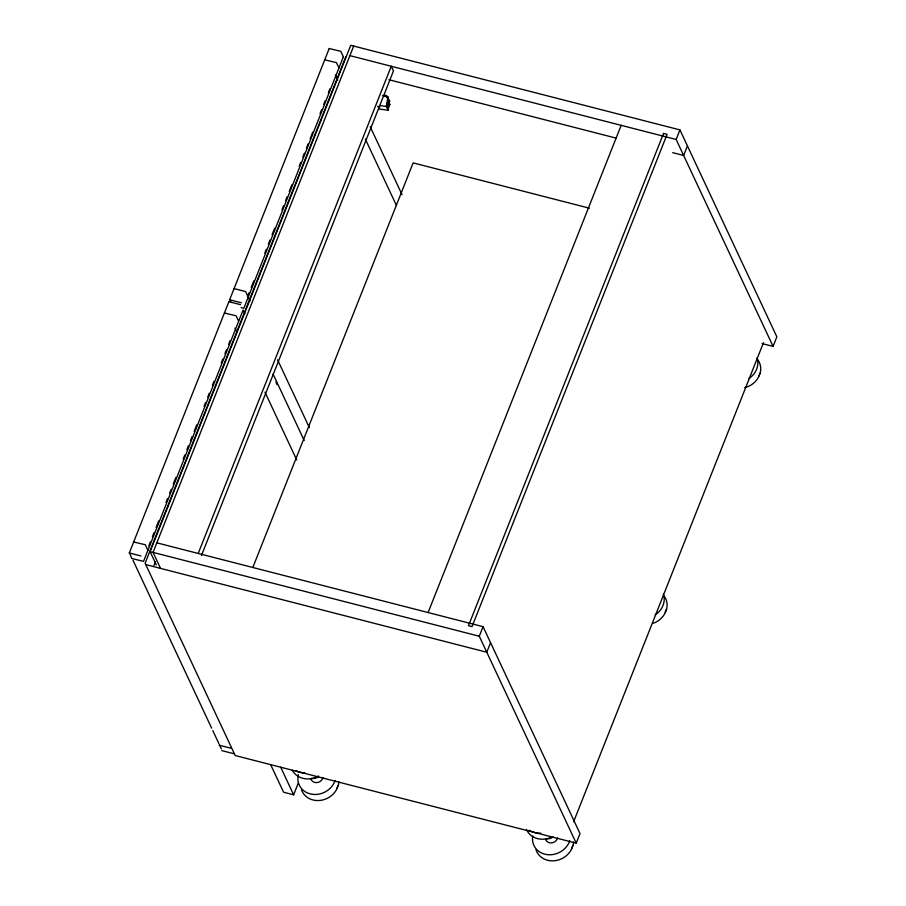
<?xml version="1.0" encoding="UTF-8"?>
<svg xmlns="http://www.w3.org/2000/svg" width="906" height="906" viewBox="0 0 906 906"><rect width="100%" height="100%" fill="white"/><g stroke="black" fill="none" stroke-linecap="round" stroke-linejoin="round"><path stroke-width="1.36" d="M221.766 750.61L233.589 753.645M129.139 552.943L140.974 555.933M229.456 299.739L241.29 302.763M343.351 56.829L243.85 308.233L241.121 307.644M388.957 103.601L389.84 104.7L388.606 105.776L387.27 102.933L388.549 101.54L387.621 100.759C389.036 98.799 386.692 93.307 384.087 95.911M383.544 95.436L388.051 97.225L382.536 95.594M378.855 108.992L388.176 110.226L386.409 106.444L387.949 96.987M388.176 110.226L389.603 100.532L388.164 109.377L386.613 106.059M228.72 301.641L240.532 304.676M329.037 48.471L340.792 51.325L343.419 56.885M147.893 550.372L145.356 544.766L133.669 541.981M573.464 842.07A19.456 17.146 -25.1 0 1 572.966 845.547L571.595 848.752M757.869 359.875A19.456 17.146 -25.1 0 1 760.236 372.966L758.866 376.171M228.64 302.31L129.433 552.66L131.778 558.504L143.533 561.392L243.091 310.056L244.892 313.895M328.969 49.139L229.75 299.501L230.736 301.596M148.788 545.876L150.351 541.935M152.435 536.669L153.997 532.717M156.092 527.462L158.697 520.882M165.991 502.456L167.565 498.504M169.649 493.238L171.211 489.297M173.295 484.031L175.9 477.451M183.205 459.025L184.767 455.084M186.851 449.818L188.414 445.865M190.509 440.599L192.072 436.658M194.156 431.392L196.761 424.812M204.065 406.386L205.628 402.445M207.712 397.179L209.275 393.227M212.412 385.333L213.975 381.381M221.268 362.966L222.842 359.014M224.926 353.748L226.489 349.807M228.572 344.54L230.135 340.588M247.542 296.658L249.116 292.717M251.2 287.451L253.805 280.871M264.756 253.238L266.319 249.286M268.403 244.02L269.977 240.079M272.06 234.813L274.665 228.233M281.97 209.807L283.533 205.855M285.617 200.6L287.179 196.647M289.263 191.381L291.868 184.801M299.173 166.376L300.735 162.434M302.819 157.168L304.393 153.216M306.477 147.961L308.04 144.009M310.124 138.743L312.729 132.163M320.033 113.737L321.596 109.796M323.68 104.53L325.254 100.577M328.38 92.684L329.943 88.743M345.764 56.885L145.119 563.226L235.198 755.525L576.216 843.169L580.01 833.599L483.068 626.669L156.829 542.83M156.285 564.88L150.09 551.641L350.735 45.3L679.93 129.898L776.861 336.828L773.078 346.398L762.116 343.578M353.691 46.059L153.046 552.4L160.543 568.402M153.986 565.503L155.549 561.55M198.199 553.464L391.267 66.251L393.464 70.951L201.438 555.525M252.865 567.36L413.147 162.887L589.41 208.187M270.656 764.641L283.589 792.229L293.635 794.811L298.323 782.977M428.108 612.547L621.176 125.345M576.216 843.169L479.285 636.238L483.068 626.669M773.078 346.398L676.148 139.467L679.93 129.898M490.565 642.671L486.782 652.241L145.764 564.597M687.428 145.9L683.634 155.47L672.671 152.65M573.634 821.742L763.509 342.593M572.864 845.536L571.108 849.975A19.4 17.089 -25.1 0 1 552.445 860.859A19.4 17.089 -25.1 0 1 536.08 849.987L536.08 849.635M760.145 372.955L758.379 377.394A19.4 17.089 -25.1 0 1 744.687 387.677M388.459 101.97L389.784 104.813M339.048 67.995L336.398 62.605L324.733 59.83M238.663 321.234L236.092 315.786L224.405 313M336.964 788.447L338.232 785.23L336.477 789.681A19.4 17.089 -25.1 0 1 317.813 800.564A19.4 17.089 -25.1 0 1 301.449 789.681M665.231 612.456L666.499 609.24L664.744 613.69A19.4 17.089 -25.1 0 1 653.475 623.226M231.03 748.186L219.275 745.287L219.388 744.698L221.347 748.888M233.884 288.572L245.685 291.596L250.022 300.951M378.81 107.984L379.659 107.316L378.04 106.33M378.697 108.29L379.478 107.769L377.915 106.636M379.75 105.56L386.409 106.444M349.897 55.628L676.148 139.467M388.923 79.728L616.476 138.21M384.167 95.798L385.956 96.059M386.398 105.209L388.606 105.776L386.839 104.077M150.09 551.641L479.285 636.238M387.372 98.075L389.342 101.2L387.587 97.384M387.304 96.557L388.629 99.4M388.312 101.178L389.637 104.009M387.621 100.759L388.515 102.65M370.237 126.772L402.049 194.688M335.345 75.051L337.734 80.17M365.311 139.014L396.466 205.549M277.587 359.807L309.354 427.609M273.057 374.019L304.223 440.554M275.888 382.083L277.089 384.642M234.937 328.131L236.817 332.049M264.982 392.185L296.749 459.988M280.713 767.223L293.635 794.811M133.035 560.35L211.642 728.164M212.797 730.621L218.844 743.532M664.234 596.171A19.456 17.146 -25.1 0 1 666.601 609.251M663.407 594.166A19.456 17.146 -25.1 0 1 655.185 614.914M757.042 357.881A19.456 17.146 -25.1 0 1 748.82 378.629M557.575 837.959A6.319 5.572 -25.1 0 1 551.743 842.874A6.319 5.572 -25.1 0 1 545.616 839.398M569.772 840.655A19.456 17.146 -25.1 0 1 547.213 854.63A19.456 17.146 -25.1 0 1 532.728 836.034M553.181 837.031A9.728 8.573 -25.1 0 1 546.001 838.752M552.06 836.918A19.456 17.146 -25.1 0 1 526.431 829.443M540.769 833.18A19.456 17.146 -25.1 0 1 529.353 830.247M322.932 777.654A6.319 5.572 -25.1 0 1 317.111 782.569A6.319 5.572 -25.1 0 1 310.985 779.092M338.833 781.765A19.456 17.146 -25.1 0 1 338.334 785.242M335.141 780.36A19.456 17.146 -25.1 0 1 311.97 794.245A19.456 17.146 -25.1 0 1 298.346 774.585M318.55 776.736A9.728 8.573 -25.1 0 1 311.37 778.447M318.55 776.012A19.456 17.146 -25.1 0 1 292.276 770.157M304.892 772.92A19.456 17.146 -25.1 0 1 295.707 770.553M663.554 133.442L468.481 625.706L472.026 626.624L667.099 134.348L663.554 133.442"/></g></svg>
